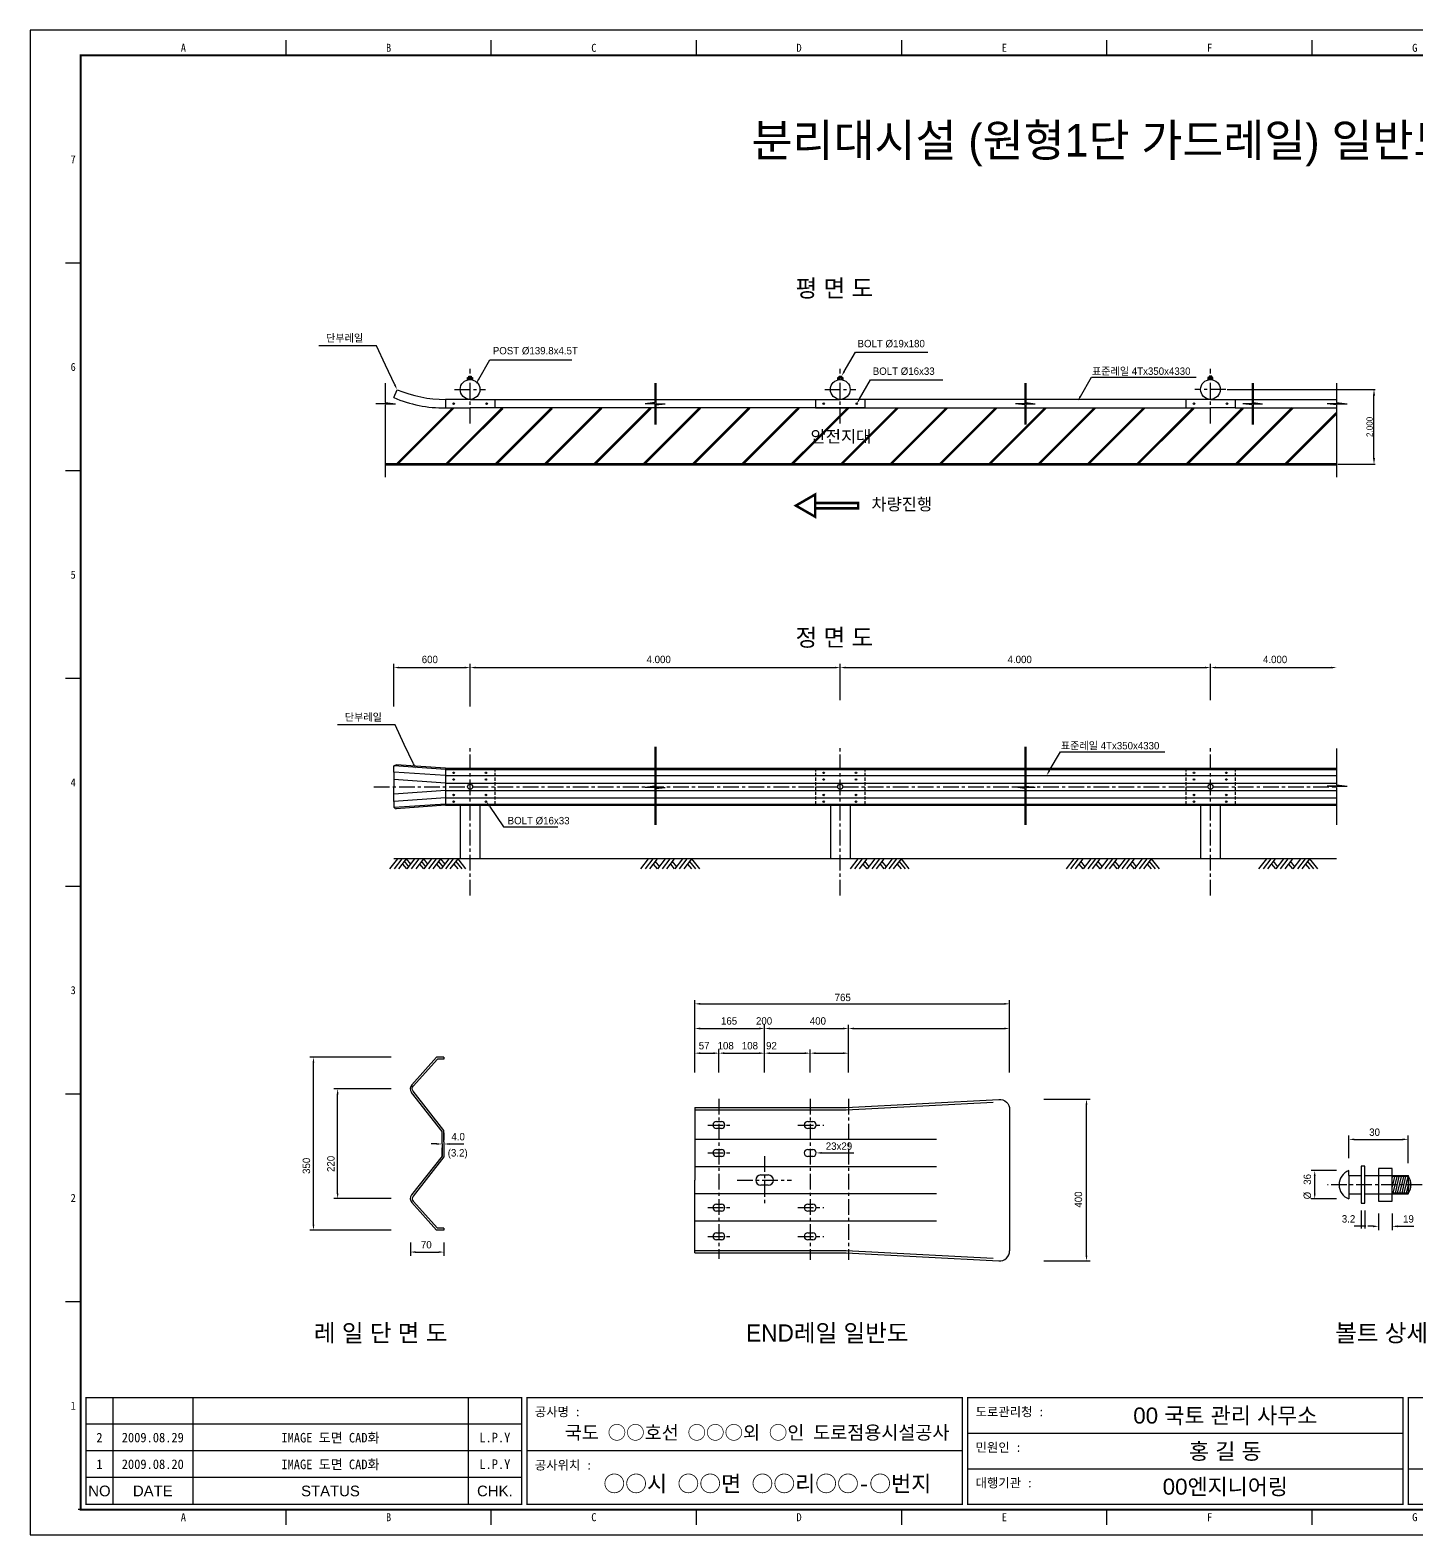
# Model space of a CAD drawing. Header units: millimetres. Extents: x 951 to 1813, y -35 to 575.
# Drawn here: x 951 to 1513, y -35 to 575 of the extents above; entities that cross this region are included whole.
import ezdxf
from ezdxf.enums import TextEntityAlignment as Align

# ---------------------------------------------------------------- set-up
doc = ezdxf.new("R2010")
doc.units = ezdxf.units.MM
doc.header["$LTSCALE"] = 0.2
doc.linetypes.add('CENTER', pattern=[50.8, 31.75, -6.35, 6.35, -6.35])
doc.linetypes.add('HIDDEN', pattern=[9.525, 6.35, -3.175])
for name, color, linetype in [('CZ-DIMT-0002', 7, 'Continuous'), ('CZ-LIN2-0003', 3, 'Continuous'), ('CZ-LINE-0001', 7, 'Continuous'), ('CZ-TEXT-BOX0', 7, 'Continuous'), ('TITLE', 7, 'Continuous')]:
    doc.layers.add(name, color=color, linetype=linetype)
doc.styles.add('견고딕', font='arial.ttf')
doc.styles.add('돋움', font='')
doc.styles.add('돋음체', font='')
doc.styles.get('돋움').set_extended_font_data('Dotum')
doc.styles.get('돋음체').set_extended_font_data('DotumChe')

msp = doc.modelspace()

# ---------------------------------------------------------------- linework, layer by layer
at = {"layer": 'CZ-LIN2-0003'}
for p, q in [((1127.89, 432.83), (1127.89, 433.83)), ((1127.89, 433.83), (1129.39, 433.83)), ((1128.39, 432.93), (1128.39, 434.33)), ((1128.39, 434.33), (1129.39, 434.33)), ((1129.39, 434.33), (1129.39, 432.93)), ((1129.39, 433.83), (1129.89, 433.83)), ((1129.89, 433.83), (1129.89, 432.83)), ((1277.89, 432.83), (1277.89, 433.83)), ((1277.89, 433.83), (1279.39, 433.83)), ((1278.39, 432.93), (1278.39, 434.33)), ((1278.39, 434.33), (1279.39, 434.33)), ((1279.39, 434.33), (1279.39, 432.93)), ((1279.39, 433.83), (1279.89, 433.83)), ((1279.89, 433.83), (1279.89, 432.83)), ((1429.39, 433.83), (1427.89, 433.83)), ((1427.89, 433.83), (1427.89, 432.83)), ((1429.39, 434.33), (1428.39, 434.33)), ((1428.39, 434.33), (1428.39, 432.93)), ((1429.39, 432.93), (1429.39, 434.33)), ((1429.89, 433.83), (1429.39, 433.83)), ((1429.89, 432.83), (1429.89, 433.83)), ((1097.94, 425.65), (1099.3, 428.88)), ((1128.89, 424.96), (1118.89, 424.96)), ((1118.89, 424.96), (1118.89, 421.46)), ((1118.89, 421.46), (1128.89, 421.46)), ((1128.89, 424.96), (1203.69, 424.96)), ((1203.69, 421.46), (1128.89, 421.46)), ((1138.89, 424.96), (1138.89, 421.46)), ((1204.09, 424.96), (1278.89, 424.96)), ((1278.89, 421.46), (1204.09, 421.46)), ((1268.89, 424.96), (1268.89, 421.46)), ((1268.89, 421.46), (1278.89, 421.46)), ((1353.69, 424.96), (1278.89, 424.96)), ((1288.89, 421.46), (1278.89, 421.46)), ((1278.89, 421.46), (1353.69, 421.46)), ((1288.89, 424.96), (1288.89, 421.46)), ((1428.89, 424.96), (1354.09, 424.96)), ((1354.09, 421.46), (1428.89, 421.46)), ((1418.89, 424.96), (1418.89, 421.46)), ((1428.89, 424.96), (1438.89, 424.96)), ((1438.89, 421.46), (1428.89, 421.46)), ((1438.89, 424.96), (1438.89, 421.46)), ((1118.89, 275.47), (1203.69, 275.47)), ((1118.89, 274.97), (1203.69, 274.97)), ((1204.09, 275.47), (1268.89, 275.47)), ((1204.09, 274.97), (1268.89, 274.97)), ((1268.89, 275.47), (1353.69, 275.47)), ((1268.89, 274.97), (1353.69, 274.97)), ((1354.09, 275.47), (1418.89, 275.47)), ((1354.09, 274.97), (1418.89, 274.97)), ((1418.89, 275.47), (1480.03, 275.47)), ((1418.89, 274.97), (1480.03, 274.97)), ((1118.89, 272.47), (1203.69, 272.47)), ((1118.89, 269.47), (1203.69, 269.47)), ((1204.09, 272.47), (1268.89, 272.47)), ((1204.09, 269.47), (1268.89, 269.47)), ((1268.89, 272.47), (1353.69, 272.47)), ((1268.89, 269.47), (1353.69, 269.47)), ((1354.09, 272.47), (1418.89, 272.47)), ((1354.09, 269.47), (1418.89, 269.47)), ((1418.89, 272.47), (1480.03, 272.47)), ((1418.89, 269.47), (1480.03, 269.47)), ((1118.89, 266.47), (1203.69, 266.47)), ((1118.89, 263.47), (1203.69, 263.47)), ((1204.09, 266.47), (1268.89, 266.47)), ((1204.09, 263.47), (1268.89, 263.47)), ((1268.89, 266.47), (1353.69, 266.47)), ((1268.89, 263.47), (1353.69, 263.47)), ((1354.09, 266.47), (1418.89, 266.47)), ((1354.09, 263.47), (1418.89, 263.47)), ((1418.89, 266.47), (1480.03, 266.47)), ((1418.89, 263.47), (1480.03, 263.47)), ((1118.89, 260.97), (1203.69, 260.97)), ((1118.89, 260.47), (1203.69, 260.47)), ((1124.89, 260.47), (1124.89, 238.71)), ((1132.89, 260.47), (1132.89, 238.71)), ((1204.09, 260.97), (1268.89, 260.97)), ((1204.09, 260.47), (1268.89, 260.47)), ((1268.89, 260.97), (1353.69, 260.97)), ((1268.89, 260.47), (1353.69, 260.47)), ((1274.89, 260.47), (1274.89, 238.71)), ((1282.89, 260.47), (1282.89, 238.71)), ((1354.09, 260.97), (1418.89, 260.97)), ((1354.09, 260.47), (1418.89, 260.47)), ((1418.89, 260.97), (1480.03, 260.97)), ((1418.89, 260.47), (1480.03, 260.47)), ((1424.89, 260.47), (1424.89, 238.71)), ((1432.89, 260.47), (1432.89, 238.71)), ((1117.51, 128.31), (1105.19, 144.07)), ((1219.92, 138.04), (1219.92, 108.54)), ((1117.51, 123.31), (1117.51, 128.31)), ((1117.51, 123.31), (1117.51, 118.31)), ((1219.92, 125.09), (1317.93, 125.09)), ((1117.51, 118.31), (1105.19, 102.55)), ((1219.92, 114.09), (1317.93, 114.09)), ((1485, 110.42), (1490, 110.42)), ((1219.92, 103.09), (1317.93, 103.09)), ((1219.92, 92.09), (1317.93, 92.09))]:
    msp.add_line(p, q, dxfattribs=at)
at = {"layer": 'CZ-LIN2-0003', "linetype": 'HIDDEN'}
for p, q in [((1138.89, 275.47), (1138.89, 260.47)), ((1268.89, 275.47), (1268.89, 260.47)), ((1288.89, 275.47), (1288.89, 260.47)), ((1418.89, 275.47), (1418.89, 260.47)), ((1438.89, 275.47), (1438.89, 260.47))]:
    msp.add_line(p, q, dxfattribs=at)
at = {"layer": 'CZ-LIN2-0003'}
for points in [[(1438.89, 424.96), (1445.84, 424.96)], [(1438.89, 421.46), (1445.84, 421.46)], [(1446.24, 424.96), (1480.03, 424.96)], [(1446.24, 421.46), (1480.03, 421.46)], [(1118.89, 274.97), (1098.13, 276.42)], [(1118.89, 275.47), (1098.94, 276.87)], [(1118.89, 275.47), (1118.89, 260.47)], [(1097.94, 273.93), (1097.94, 267.97)], [(1118.89, 272.47), (1097.94, 273.93)], [(1118.89, 269.47), (1097.94, 270.93)], [(1097.94, 262.01), (1097.94, 267.97)], [(1118.89, 266.47), (1097.94, 265.01)], [(1118.89, 263.47), (1097.94, 262.01)], [(1118.89, 260.97), (1098.13, 259.52)], [(1118.89, 260.47), (1098.94, 259.07)], [(1118.31, 158.31), (1115.31, 158.31), (1105.27, 147.17)], [(1118.31, 157.51), (1115.66, 157.51), (1105.86, 146.63)], [(1118.31, 158.31), (1118.31, 157.51)], [(1347.52, 137.19), (1347.52, 79.88)], [(1228.72, 132.28), (1230.72, 132.28)], [(1230.72, 129.48), (1228.72, 129.48)], [(1265.72, 132.28), (1267.72, 132.28)], [(1267.72, 129.48), (1265.72, 129.48)], [(1118.31, 124.11), (1118.31, 122.51)], [(1228.72, 120.97), (1230.72, 120.97)], [(1230.72, 118.17), (1228.72, 118.17)], [(1265.72, 120.97), (1267.72, 120.97)], [(1267.72, 118.17), (1265.72, 118.17)], [(1246.72, 110.64), (1249.72, 110.64)], [(1485, 110.42), (1485, 112.42)], [(1485, 110.42), (1490, 110.42)], [(1485, 110.42), (1485, 102.92)], [(1491.5, 110.42), (1497, 110.42)], [(1497, 110.42), (1509, 110.42)], [(1509, 110.42), (1509, 110.02), (1502.5, 110.02)], [(1509, 110.42), (1509, 102.92)], [(1219.92, 79.04), (1219.92, 108.54)], [(1249.72, 106.44), (1246.72, 106.44)], [(1118.31, 88.31), (1115.31, 88.31), (1105.27, 99.46)], [(1118.31, 89.11), (1115.66, 89.11), (1105.86, 100)], [(1228.72, 98.82), (1230.72, 98.82)], [(1265.72, 98.82), (1267.72, 98.82)], [(1485, 102.92), (1490, 102.92)], [(1485, 102.92), (1485, 100.92)], [(1491.5, 102.92), (1497, 102.92)], [(1497, 102.92), (1509, 102.92)], [(1509, 102.92), (1509, 103.32), (1502.5, 103.32)], [(1230.72, 96.02), (1228.72, 96.02)], [(1267.72, 96.02), (1265.72, 96.02)], [(1118.31, 89.11), (1118.31, 88.31)], [(1228.72, 87.12), (1230.72, 87.12)], [(1265.72, 87.12), (1267.72, 87.12)], [(1230.72, 84.32), (1228.72, 84.32)], [(1267.72, 84.32), (1265.72, 84.32)]]:
    msp.add_lwpolyline(points, dxfattribs=at)
for points in [[(1097.94, 273.93), (1097.94, 275.82, -0.400563), (1098.94, 276.87, -0.947363)], [(1097.94, 262.01), (1097.94, 260.12, 0.400563), (1098.94, 259.07, 0.947363)], [(1118.31, 124.11), (1118.31, 124.11), (1118.31, 128.59), (1105.82, 144.57, -0.358177), (1105.87, 146.64, -0.358177)], [(1219.92, 138.04), (1281.22, 138.04), (1343.13, 141.28, -0.424475), (1347.52, 137.19, 0.237983)], [(1219.92, 137.04), (1281.24, 137.04), (1340.89, 140.16, -0.424475)], [(1118.31, 122.51), (1118.31, 122.51), (1118.31, 118.04), (1105.82, 102.06, 0.358177), (1105.87, 99.98, 0.358177)], [(1219.92, 80.04), (1281.24, 80.04), (1340.89, 76.91, 0.424475)], [(1219.92, 79.04), (1281.22, 79.04), (1343.13, 75.79, 0.424475), (1347.52, 79.88, -0.237983)]]:
    msp.add_lwpolyline(points, format="xyb", dxfattribs=at)
for points in [[(1491.5, 114.17), (1490, 114.17), (1490, 99.17), (1491.5, 99.17)], [(1502.5, 113.32), (1497, 113.32), (1497, 100.02), (1502.5, 100.02)]]:
    msp.add_lwpolyline(points, close=True, dxfattribs=at)
for centre, radius in [((1128.89, 428.96), 4), ((1278.89, 428.96), 4), ((1428.89, 428.96), 4), ((1122.2, 423.21), 0.312), ((1135.58, 423.21), 0.312), ((1272.2, 423.21), 0.312), ((1285.58, 423.21), 0.312), ((1422.2, 423.21), 0.312), ((1435.58, 423.21), 0.312), ((1122.2, 273.61), 0.312), ((1122.2, 270.89), 0.312), ((1128.89, 267.97), 1), ((1135.29, 273.61), 0.312), ((1135.29, 270.89), 0.312), ((1272.2, 273.61), 0.312), ((1272.2, 270.89), 0.312), ((1278.89, 267.97), 1), ((1285.29, 273.61), 0.312), ((1285.29, 270.89), 0.312), ((1422.2, 273.61), 0.312), ((1422.2, 270.89), 0.312), ((1428.89, 267.97), 1), ((1435.29, 273.61), 0.312), ((1435.29, 270.89), 0.312), ((1122.2, 264.64), 0.312), ((1135.29, 264.64), 0.312), ((1272.2, 264.64), 0.312), ((1285.29, 264.64), 0.312), ((1422.2, 264.64), 0.312), ((1435.29, 264.64), 0.312), ((1122.2, 261.91), 0.312), ((1135.29, 261.91), 0.312), ((1272.2, 261.91), 0.312), ((1285.29, 261.91), 0.312), ((1422.2, 261.91), 0.312), ((1435.29, 261.91), 0.312)]:
    msp.add_circle(centre, radius, dxfattribs=at)
for centre, radius, start, end in [((1118.61, 474.5), 49.54, 247.06703, 270.3046), ((1118.61, 474.5), 53.04, 247.06703, 270.3046), ((1107.11, 145.57), 2.44, 139.1745, 218), ((1228.72, 130.88), 1.4, 90, 270), ((1230.72, 130.88), 1.4, 270, 90), ((1265.72, 130.88), 1.4, 90, 270), ((1267.72, 130.88), 1.4, 270, 90), ((1228.72, 119.57), 1.4, 90, 270), ((1230.72, 119.57), 1.4, 270, 90), ((1265.72, 119.57), 1.4, 90, 270), ((1267.72, 119.57), 1.4, 270, 90), ((1246.72, 108.54), 2.1, 90, 270), ((1249.72, 108.54), 2.1, 270, 90), ((1487.13, 106.67), 6.13, 110.35102, 249.64898), ((1502.47, 106.67), 7.53, 330.13717, 29.86283), ((1504.92, 106.67), 5.28, 320.58404, 39.41596), ((1107.11, 101.05), 2.44, 142, 220.8255), ((1228.72, 97.42), 1.4, 90, 270), ((1230.72, 97.42), 1.4, 270, 90), ((1265.72, 97.42), 1.4, 90, 270), ((1267.72, 97.42), 1.4, 270, 90), ((1228.72, 85.72), 1.4, 90, 270), ((1230.72, 85.72), 1.4, 270, 90), ((1265.72, 85.72), 1.4, 90, 270), ((1267.72, 85.72), 1.4, 270, 90)]:
    msp.add_arc(centre, radius, start, end, dxfattribs=at)
at = {"layer": 'CZ-LINE-0001'}
for p, q in [((1084.45, 446.63), (1067.54, 446.63)), ((1090.96, 446.63), (1084.45, 446.63)), ((1094.66, 438.75), (1090.96, 446.63)), ((1132.4, 433.16), (1136.92, 440.96)), ((1136.92, 440.96), (1140.46, 440.96)), ((1140.46, 440.96), (1170.15, 440.96)), ((1280.52, 436.29), (1285.04, 444.09)), ((1285.04, 444.09), (1314.31, 444.09)), ((1098.37, 430.87), (1094.66, 438.75)), ((1376.18, 426.16), (1380.7, 433.96)), ((1380.7, 433.96), (1384.24, 433.96)), ((1384.24, 433.96), (1423.07, 433.96)), ((1286.68, 425.12), (1291.2, 432.92)), ((1291.2, 432.92), (1320.47, 432.92)), ((1435.68, 428.96), (1495.66, 428.96)), ((1495.16, 401.14), (1495.16, 426.46)), ((1480.53, 398.64), (1495.66, 398.64)), ((1097.94, 300.5), (1097.94, 317.76)), ((1128.89, 300.5), (1128.89, 317.76)), ((1278.89, 303.1), (1278.89, 317.76)), ((1428.89, 303.1), (1428.89, 317.76)), ((1100.14, 316.26), (1126.69, 316.26)), ((1131.09, 316.26), (1276.69, 316.26)), ((1281.09, 316.26), (1426.69, 316.26)), ((1431.09, 316.26), (1477.83, 316.26)), ((1092.02, 292.99), (1075.11, 292.99)), ((1098.53, 292.99), (1092.02, 292.99)), ((1102.24, 285.11), (1098.53, 292.99)), ((1105.94, 277.23), (1102.24, 285.11)), ((1363.57, 274.37), (1368.09, 282.17)), ((1368.09, 282.17), (1371.63, 282.17)), ((1371.63, 282.17), (1410.47, 282.17)), ((1136.71, 260.16), (1142.43, 251.68)), ((1142.43, 251.68), (1143.27, 251.68)), ((1143.27, 251.68), (1164.48, 251.68)), ((1099.42, 238.71), (1096.3, 234.65)), ((1480.03, 238.71), (1097.94, 238.71)), ((1101.23, 238.71), (1098.12, 234.65)), ((1103.05, 238.71), (1099.93, 234.65)), ((1103.05, 238.71), (1104.73, 236.59)), ((1106.35, 238.71), (1103.24, 234.65)), ((1108.17, 238.71), (1105.06, 234.65)), ((1109.98, 238.71), (1106.87, 234.65)), ((1109.98, 238.71), (1111.67, 236.59)), ((1113.29, 238.71), (1110.18, 234.65)), ((1115.11, 238.71), (1111.99, 234.65)), ((1116.92, 238.71), (1113.81, 234.65)), ((1116.92, 238.71), (1118.61, 236.59)), ((1120.23, 238.71), (1117.12, 234.65)), ((1122.04, 238.71), (1118.93, 234.65)), ((1123.86, 238.71), (1120.75, 234.65)), ((1123.86, 238.71), (1127.09, 234.65)), ((1201.06, 238.71), (1197.95, 234.65)), ((1202.88, 238.71), (1199.77, 234.65)), ((1204.69, 238.71), (1201.58, 234.65)), ((1208, 238.71), (1204.89, 234.65)), ((1209.82, 238.71), (1206.7, 234.65)), ((1211.63, 238.71), (1208.52, 234.65)), ((1214.94, 238.71), (1211.83, 234.65)), ((1216.75, 238.71), (1213.64, 234.65)), ((1218.57, 238.71), (1215.46, 234.65)), ((1218.57, 238.71), (1221.8, 234.65)), ((1286, 238.71), (1282.89, 234.65)), ((1287.81, 238.71), (1284.7, 234.65)), ((1289.63, 238.71), (1286.52, 234.65)), ((1292.94, 238.71), (1289.82, 234.65)), ((1294.75, 238.71), (1291.64, 234.65)), ((1296.57, 238.71), (1293.45, 234.65)), ((1299.87, 238.71), (1296.76, 234.65)), ((1301.69, 238.71), (1298.58, 234.65)), ((1303.5, 238.71), (1300.39, 234.65)), ((1303.5, 238.71), (1306.73, 234.65)), ((1373.5, 238.71), (1370.39, 234.65)), ((1375.31, 238.71), (1372.2, 234.65)), ((1377.13, 238.71), (1374.02, 234.65)), ((1380.44, 238.71), (1377.32, 234.65)), ((1382.25, 238.71), (1379.14, 234.65)), ((1384.07, 238.71), (1380.96, 234.65)), ((1387.37, 238.71), (1384.26, 234.65)), ((1389.19, 238.71), (1386.08, 234.65)), ((1391, 238.71), (1387.89, 234.65)), ((1394.31, 238.71), (1391.2, 234.65)), ((1396.13, 238.71), (1393.01, 234.65)), ((1397.94, 238.71), (1394.83, 234.65)), ((1401.25, 238.71), (1398.14, 234.65)), ((1403.06, 238.71), (1399.95, 234.65)), ((1404.88, 238.71), (1401.77, 234.65)), ((1404.88, 238.71), (1408.11, 234.65)), ((1451.54, 238.71), (1448.42, 234.65)), ((1453.35, 238.71), (1450.24, 234.65)), ((1455.17, 238.71), (1452.05, 234.65)), ((1458.47, 238.71), (1455.36, 234.65)), ((1460.29, 238.71), (1457.18, 234.65)), ((1462.1, 238.71), (1458.99, 234.65)), ((1465.41, 238.71), (1462.3, 234.65)), ((1467.23, 238.71), (1464.11, 234.65)), ((1469.04, 238.71), (1465.93, 234.65)), ((1469.04, 238.71), (1472.27, 234.65)), ((1101.47, 236.65), (1103.06, 234.65)), ((1102.26, 237.68), (1103.94, 235.56)), ((1108.4, 236.65), (1109.99, 234.65)), ((1109.19, 237.68), (1110.88, 235.56)), ((1115.34, 236.65), (1116.93, 234.65)), ((1116.13, 237.68), (1117.82, 235.56)), ((1122.28, 236.65), (1123.87, 234.65)), ((1123.07, 237.68), (1125.48, 234.65)), ((1203.11, 236.65), (1204.7, 234.65)), ((1203.9, 237.68), (1205.59, 235.56)), ((1210.05, 236.65), (1211.64, 234.65)), ((1210.84, 237.68), (1212.53, 235.56)), ((1216.99, 236.65), (1218.58, 234.65)), ((1217.78, 237.68), (1220.19, 234.65)), ((1288.05, 236.65), (1289.64, 234.65)), ((1288.84, 237.68), (1290.52, 235.56)), ((1294.99, 236.65), (1296.58, 234.65)), ((1295.78, 237.68), (1297.46, 235.56)), ((1301.92, 236.65), (1303.51, 234.65)), ((1302.71, 237.68), (1305.12, 234.65)), ((1375.55, 236.65), (1377.14, 234.65)), ((1376.34, 237.68), (1378.02, 235.56)), ((1382.49, 236.65), (1384.08, 234.65)), ((1383.28, 237.68), (1384.96, 235.56)), ((1389.42, 236.65), (1391.01, 234.65)), ((1390.21, 237.68), (1391.9, 235.56)), ((1396.36, 236.65), (1397.95, 234.65)), ((1397.15, 237.68), (1398.84, 235.56)), ((1403.3, 236.65), (1404.89, 234.65)), ((1404.09, 237.68), (1406.5, 234.65)), ((1453.59, 236.65), (1455.18, 234.65)), ((1454.38, 237.68), (1456.06, 235.56)), ((1460.52, 236.65), (1462.11, 234.65)), ((1461.31, 237.68), (1463, 235.56)), ((1467.46, 236.65), (1469.05, 234.65)), ((1468.25, 237.68), (1470.66, 234.65)), ((1219.92, 152.1), (1219.92, 181.49)), ((1222.12, 179.99), (1345.32, 179.99)), ((1347.52, 152.1), (1347.52, 181.49)), ((1248.22, 152.1), (1248.22, 171.49)), ((1282.22, 152.1), (1282.22, 171.49)), ((1222.12, 169.99), (1246.02, 169.99)), ((1250.42, 169.99), (1280.02, 169.99)), ((1284.42, 169.99), (1345.32, 169.99)), ((1222.12, 159.99), (1227.52, 159.99)), ((1229.72, 152.1), (1229.72, 161.49)), ((1231.92, 159.99), (1246.02, 159.99)), ((1250.42, 159.99), (1264.52, 159.99)), ((1266.72, 152.1), (1266.72, 161.49)), ((1268.92, 159.99), (1280.02, 159.99)), ((1096.87, 158.31), (1063.93, 158.31)), ((1065.43, 90.51), (1065.43, 156.11)), ((1096.87, 145.57), (1073.72, 145.57)), ((1075.22, 103.25), (1075.22, 143.37)), ((1361.37, 141.29), (1380.15, 141.29)), ((1378.65, 77.99), (1378.65, 139.09)), ((1115.31, 123.19), (1113.11, 123.19)), ((1118.31, 127.74), (1118.31, 124.69)), ((1120.51, 123.19), (1122.71, 123.19)), ((1122.71, 123.19), (1126.36, 123.19)), ((1485, 117.42), (1485, 126.56)), ((1487.2, 125.06), (1506.8, 125.06)), ((1509, 115.42), (1509, 126.56)), ((1117.51, 118.45), (1117.51, 121.69)), ((1271.32, 119.57), (1274.58, 119.57)), ((1274.58, 119.57), (1284.42, 119.57)), ((1480, 112.42), (1469.64, 112.42)), ((1471.14, 103.12), (1471.14, 110.22)), ((1096.87, 101.05), (1073.72, 101.05)), ((1480, 100.92), (1469.64, 100.92)), ((1490, 96.22), (1490, 88.94)), ((1497, 95.02), (1497, 88.32)), ((1502.5, 95.02), (1502.5, 88.32)), ((1096.87, 88.31), (1063.93, 88.31)), ((1494.8, 89.82), (1492.6, 89.82)), ((1504.7, 89.82), (1506.9, 89.82)), ((1506.9, 89.82), (1511.28, 89.82)), ((1104.68, 83.31), (1104.68, 77.88)), ((1106.88, 79.38), (1116.11, 79.38)), ((1118.31, 83.31), (1118.31, 77.88)), ((1361.37, 75.79), (1380.15, 75.79))]:
    msp.add_line(p, q, dxfattribs=at)
at = {"layer": 'CZ-LINE-0001', "linetype": 'CENTER'}
for p, q in [((1225.2, 119.57), (1234.52, 119.57)), ((1225.2, 97.42), (1234.52, 97.42)), ((1261.69, 97.42), (1272.28, 97.42)), ((1225.2, 85.72), (1234.52, 85.72)), ((1261.69, 85.72), (1272.28, 85.72))]:
    msp.add_line(p, q, dxfattribs=at)
for points in [[(1128.89, 415.15), (1128.89, 437.38)], [(1278.89, 415.15), (1278.89, 437.38)], [(1428.89, 415.15), (1428.89, 437.38)], [(1122.59, 428.96), (1135.18, 428.96)], [(1272.59, 428.96), (1285.18, 428.96)], [(1435.18, 428.96), (1422.59, 428.96)], [(1128.89, 223.87), (1128.89, 284.12)], [(1278.89, 223.87), (1278.89, 284.12)], [(1428.89, 223.87), (1428.89, 284.12)], [(1089.94, 267.97), (1127.89, 267.97)], [(1129.89, 267.97), (1268.89, 267.97)], [(1279.89, 267.97), (1418.89, 267.97)], [(1429.89, 267.97), (1480.03, 267.97)], [(1229.72, 141.53), (1229.72, 76.65)], [(1266.72, 141.53), (1266.72, 76.3)], [(1282.22, 141.53), (1282.22, 76.3)], [(1225.2, 130.88), (1234.52, 130.88)], [(1261.69, 130.88), (1272.28, 130.88)], [(1248.22, 118.29), (1248.22, 98.63)], [(1237.11, 108.54), (1259.07, 108.54)], [(1514.63, 106.67), (1476.3, 106.67)]]:
    msp.add_lwpolyline(points, dxfattribs=at)
at = {"layer": 'CZ-LINE-0001'}
for points in [[(1094.45, 431.47), (1094.45, 423.74)], [(1203.69, 431.47), (1203.69, 423.69)], [(1204.09, 431.47), (1204.09, 423.21)], [(1353.69, 431.47), (1353.69, 423.21)], [(1354.09, 431.47), (1354.09, 423.69)], [(1445.84, 431.47), (1445.84, 423.21)], [(1446.24, 431.47), (1446.24, 423.69)], [(1480.03, 431.47), (1480.03, 423.74)], [(1094.64, 423.21), (1090.64, 423.21)], [(1094.45, 423.74), (1098.64, 423.21)], [(1094.45, 422.74), (1094.45, 393.42)], [(1094.64, 423.21), (1098.64, 423.21)], [(1203.69, 423.69), (1199.89, 423.21)], [(1203.69, 423.21), (1199.89, 423.21)], [(1203.69, 423.21), (1203.69, 414.78)], [(1204.09, 422.74), (1207.89, 423.21)], [(1204.09, 423.21), (1207.89, 423.21)], [(1204.09, 422.74), (1204.09, 414.78)], [(1353.69, 422.74), (1349.89, 423.21)], [(1353.69, 423.21), (1349.89, 423.21)], [(1353.69, 422.74), (1353.69, 414.78)], [(1354.09, 423.69), (1357.89, 423.21)], [(1354.09, 423.21), (1354.09, 414.78)], [(1354.09, 423.21), (1357.89, 423.21)], [(1445.84, 422.74), (1442.04, 423.21)], [(1445.84, 423.21), (1442.04, 423.21)], [(1445.84, 422.74), (1445.84, 414.78)], [(1446.24, 423.69), (1450.04, 423.21)], [(1446.24, 423.21), (1446.24, 414.78)], [(1446.24, 423.21), (1450.04, 423.21)], [(1480.03, 422.74), (1476.23, 423.21)], [(1480.23, 423.21), (1476.23, 423.21)], [(1480.03, 423.74), (1484.23, 423.21)], [(1480.03, 422.74), (1480.03, 393.42)], [(1480.23, 423.21), (1484.23, 423.21)], [(1203.69, 284.14), (1203.69, 273.18)], [(1203.69, 283.39), (1203.69, 268.18)], [(1204.09, 284.14), (1204.09, 273.18)], [(1204.09, 283.39), (1204.09, 267.7)], [(1353.69, 284.14), (1353.69, 273.18)], [(1353.69, 283.39), (1353.69, 267.79)], [(1354.09, 284.14), (1354.09, 273.18)], [(1354.09, 283.39), (1354.09, 268.26)], [(1480.03, 283.48), (1480.03, 273.18)], [(1480.03, 283.39), (1480.03, 268.68)], [(1480.03, 268.68), (1484.23, 268.16)], [(1203.69, 268.18), (1199.89, 267.7)], [(1203.69, 267.7), (1199.89, 267.7)], [(1203.69, 267.7), (1203.69, 252.47)], [(1204.09, 267.23), (1207.89, 267.7)], [(1204.09, 267.7), (1207.89, 267.7)], [(1204.09, 267.23), (1204.09, 252.47)], [(1268.89, 267.97), (1277.89, 267.97)], [(1353.69, 267.31), (1349.89, 267.79)], [(1353.69, 267.79), (1349.89, 267.79)], [(1353.69, 267.31), (1353.69, 252.47)], [(1354.09, 268.26), (1357.89, 267.79)], [(1354.09, 267.79), (1357.89, 267.79)], [(1354.09, 267.79), (1354.09, 252.47)], [(1418.89, 267.97), (1427.89, 267.97)], [(1480.23, 268.16), (1476.23, 268.16)], [(1480.03, 267.68), (1476.23, 268.16)], [(1480.03, 267.68), (1480.03, 252.47)], [(1480.23, 268.16), (1484.23, 268.16)], [(1502.59, 110.02), (1502.5, 109.64)], [(1503.49, 110.02), (1502.5, 105.85)], [(1504.39, 110.02), (1502.8, 103.32)], [(1505.29, 110.02), (1503.7, 103.32)], [(1506.19, 110.02), (1504.6, 103.32)], [(1507.09, 110.02), (1505.5, 103.32)], [(1507.99, 110.02), (1506.4, 103.32)], [(1508.89, 110.02), (1507.3, 103.32)], [(1509, 106.69), (1508.2, 103.32)], [(1491.5, 96.22), (1491.5, 88.94)], [(1487.15, 90.01), (1491.86, 90.01)]]:
    msp.add_lwpolyline(points, dxfattribs=at)
at = {"layer": 'CZ-LINE-0001', "const_width": 1}
for points in [[(1099.24, 398.64), (1122.07, 421.46)], [(1119.24, 398.64), (1142.07, 421.46)], [(1139.24, 398.64), (1162.07, 421.46)], [(1159.24, 398.64), (1182.07, 421.46)], [(1179.24, 398.64), (1202.07, 421.46)], [(1199.24, 398.64), (1222.07, 421.46)], [(1219.24, 398.64), (1242.07, 421.46)], [(1239.24, 398.64), (1262.07, 421.46)], [(1259.24, 398.64), (1282.07, 421.46)], [(1279.24, 398.64), (1302.07, 421.46)], [(1299.24, 398.64), (1322.07, 421.46)], [(1319.24, 398.64), (1342.07, 421.46)], [(1339.24, 398.64), (1362.07, 421.46)], [(1359.24, 398.64), (1382.07, 421.46)], [(1379.24, 398.64), (1402.07, 421.46)], [(1399.24, 398.64), (1422.07, 421.46)], [(1419.24, 398.64), (1442.07, 421.46)], [(1439.24, 398.64), (1462.07, 421.46)], [(1459.24, 398.64), (1480.03, 419.42)], [(1480.03, 398.64), (1094.45, 398.64)]]:
    msp.add_lwpolyline(points, dxfattribs=at)
for points in [[(1260.9, 381.89), (1268.72, 377.38), (1268.72, 386.41)], [(1268.72, 380.82), (1286.17, 380.82), (1286.17, 382.97), (1268.72, 382.97)]]:
    msp.add_lwpolyline(points, close=True, dxfattribs=at)
at = {"layer": 'CZ-LINE-0001'}
for points in [[(1132.72, 432.98), (1132.08, 433.34), (1131.3, 431.26)], [(1280.84, 436.11), (1280.2, 436.48), (1279.42, 434.39)], [(1098.7, 431.02), (1098.04, 430.71), (1099.3, 428.88)], [(1494.74, 426.46), (1495.58, 426.46), (1495.16, 428.96)], [(1287, 424.93), (1286.36, 425.3), (1285.58, 423.21)], [(1376.49, 425.97), (1375.86, 426.34), (1375.07, 424.26)], [(1494.74, 401.14), (1495.58, 401.14), (1495.16, 398.64)], [(1100.14, 316.62), (1100.14, 315.89), (1097.94, 316.26)], [(1126.69, 316.62), (1126.69, 315.89), (1128.89, 316.26)], [(1131.09, 316.62), (1131.09, 315.89), (1128.89, 316.26)], [(1276.69, 316.62), (1276.69, 315.89), (1278.89, 316.26)], [(1281.09, 316.62), (1281.09, 315.89), (1278.89, 316.26)], [(1426.69, 316.62), (1426.69, 315.89), (1428.89, 316.26)], [(1431.09, 316.62), (1431.09, 315.89), (1428.89, 316.26)], [(1477.83, 316.62), (1477.83, 315.89), (1480.03, 316.26)], [(1106.27, 277.38), (1105.61, 277.07), (1106.88, 275.23)], [(1363.88, 274.19), (1363.25, 274.56), (1362.46, 272.47)], [(1136.41, 259.95), (1137.01, 260.36), (1135.48, 261.98)], [(1222.12, 180.35), (1222.12, 179.62), (1219.92, 179.99)], [(1345.32, 180.35), (1345.32, 179.62), (1347.52, 179.99)], [(1222.12, 170.35), (1222.12, 169.62), (1219.92, 169.99)], [(1246.02, 170.35), (1246.02, 169.62), (1248.22, 169.99)], [(1250.42, 170.35), (1250.42, 169.62), (1248.22, 169.99)], [(1280.02, 170.35), (1280.02, 169.62), (1282.22, 169.99)], [(1284.42, 170.35), (1284.42, 169.62), (1282.22, 169.99)], [(1345.32, 170.35), (1345.32, 169.62), (1347.52, 169.99)], [(1222.12, 160.35), (1222.12, 159.62), (1219.92, 159.99)], [(1227.52, 160.35), (1227.52, 159.62), (1229.72, 159.99)], [(1231.92, 160.35), (1231.92, 159.62), (1229.72, 159.99)], [(1246.02, 160.35), (1246.02, 159.62), (1248.22, 159.99)], [(1250.42, 160.35), (1250.42, 159.62), (1248.22, 159.99)], [(1264.52, 160.35), (1264.52, 159.62), (1266.72, 159.99)], [(1268.92, 160.35), (1268.92, 159.62), (1266.72, 159.99)], [(1280.02, 160.35), (1280.02, 159.62), (1282.22, 159.99)], [(1065.06, 156.11), (1065.79, 156.11), (1065.43, 158.31)], [(1074.85, 143.37), (1075.59, 143.37), (1075.22, 145.57)], [(1378.29, 139.09), (1379.02, 139.09), (1378.65, 141.29)], [(1115.31, 123.55), (1115.31, 122.82), (1117.51, 123.19)], [(1120.51, 123.55), (1120.51, 122.82), (1118.31, 123.19)], [(1487.2, 125.42), (1487.2, 124.69), (1485, 125.06)], [(1506.8, 125.42), (1506.8, 124.69), (1509, 125.06)], [(1271.32, 119.2), (1271.32, 119.93), (1269.12, 119.57)], [(1470.77, 110.22), (1471.51, 110.22), (1471.14, 112.42)], [(1074.85, 103.25), (1075.59, 103.25), (1075.22, 101.05)], [(1470.77, 103.12), (1471.51, 103.12), (1471.14, 100.92)], [(1065.06, 90.51), (1065.79, 90.51), (1065.43, 88.31)], [(1494.8, 90.18), (1494.8, 89.45), (1497, 89.82)], [(1504.7, 90.18), (1504.7, 89.45), (1502.5, 89.82)], [(1106.88, 79.75), (1106.88, 79.02), (1104.68, 79.38)], [(1116.11, 79.75), (1116.11, 79.02), (1118.31, 79.38)], [(1378.29, 77.99), (1379.02, 77.99), (1378.65, 75.79)]]:
    msp.add_solid(points, dxfattribs=at)
at = {"layer": 'TITLE', "color": 7, "linetype": 'Continuous'}
for p, q in [((1054.3, 564.34), (1054.3, 570.5)), ((1137.46, 564.34), (1137.46, 570.5)), ((1220.62, 564.34), (1220.62, 570.5)), ((1303.78, 564.34), (1303.78, 570.5)), ((1386.94, 564.34), (1386.94, 570.5)), ((1470.11, 564.34), (1470.11, 570.5)), ((971.14, 480.15), (964.98, 480.15)), ((971.14, 395.96), (964.98, 395.96)), ((971.14, 311.77), (964.98, 311.77)), ((971.14, 227.58), (964.98, 227.58)), ((971.14, 143.4), (964.98, 143.4)), ((971.14, 59.21), (964.98, 59.21)), ((1054.3, -31.14), (1054.3, -24.98)), ((1137.46, -31.14), (1137.46, -24.98)), ((1220.62, -31.14), (1220.62, -24.98)), ((1303.78, -31.14), (1303.78, -24.98)), ((1386.94, -31.14), (1386.94, -24.98)), ((1470.11, -31.14), (1470.11, -24.98))]:
    msp.add_line(p, q, dxfattribs=at)
at = {"layer": 'TITLE', "ltscale": 150}
for p, q in [((984.11, 20.41), (984.11, -22.82)), ((1016.53, 20.41), (1016.53, -22.82)), ((1128.11, 20.41), (1128.11, -22.82)), ((1149.73, 9.6), (973.3, 9.6)), ((1330.48, 6), (1506.9, 6)), ((1149.73, -1.21), (973.3, -1.21)), ((1328.32, -1.21), (1151.89, -1.21)), ((1149.73, -12.01), (973.3, -12.01)), ((1330.48, -8.41), (1506.9, -8.41)), ((1509.07, -8.41), (1685.49, -8.41))]:
    msp.add_line(p, q, dxfattribs=at)
at = {"layer": 'TITLE'}
msp.add_line((1802.98, -24.98), (970.11, -24.98), dxfattribs=at)
msp.add_lwpolyline([(950.6, -35.24), (1813, -35.24), (1813, 574.6), (950.6, 574.6)], close=True, dxfattribs=at)
at = {"layer": 'TITLE', "linetype": 'Continuous', "const_width": 0.821}
msp.add_lwpolyline([(971.14, -24.98), (971.14, 564.34), (1802.75, 564.34), (1802.75, -24.98)], close=True, dxfattribs=at)
at = {"layer": 'TITLE', "ltscale": 150, "const_width": 0.54}
for points in [[(973.3, 20.41), (1149.73, 20.41), (1149.73, -22.82), (973.3, -22.82)], [(1151.89, 20.41), (1328.32, 20.41), (1328.32, -22.82), (1151.89, -22.82)], [(1506.9, -22.82), (1330.48, -22.82), (1330.48, 20.41), (1506.9, 20.41)], [(1509.07, 20.41), (1685.49, 20.41), (1685.49, -22.82), (1509.07, -22.82)]]:
    msp.add_lwpolyline(points, close=True, dxfattribs=at)

# ---------------------------------------------------------------- texts
at = {"layer": 'CZ-DIMT-0002', "style": '돋움'}
for s, p in [('단부레일', (1070.53, 448.32)), ('POST Ø139.8x4.5T', (1138.1, 443.18)), ('BOLT Ø19x180', (1285.89, 446.06)), ('BOLT Ø16x33', (1292.05, 434.88)), ('표준레일 4Tx350x4330', (1380.87, 434.88)), ('600', (1109.3, 318.05)), ('4.000', (1200.4, 318.05)), ('4.000', (1346.68, 318.05)), ('4.000', (1450.18, 318.05)), ('단부레일', (1078.1, 294.68)), ('표준레일 4Tx350x4330', (1368.26, 283.1)), ('BOLT Ø16x33', (1144.11, 252.74)), ('765', (1276.62, 181.08)), ('165       200              400', (1230.56, 171.56)), ('57   108   108   92', (1221.55, 161.53)), ('30', (1493.21, 126.47)), ('4.0', (1121.32, 124.66)), ('23x29', (1273.02, 120.82)), ('(3.2)', (1119.83, 118.11)), ('3.2   ', (1482.12, 91.34)), ('70', (1108.97, 80.89))]:
    msp.add_text(s, height=3, dxfattribs=at).set_placement(p)
for s, p in [('    350', (1064.06, 106.7)), ('   220', (1073.98, 108.57)), ('    400', (1376.88, 93.04)), ('Ø', (1469.61, 100.76))]:
    msp.add_text(s, height=3, rotation=90, dxfattribs=at).set_placement(p)
msp.add_text('36', height=3, rotation=90, dxfattribs=at).set_placement((1468.14, 108.84), align=Align.MIDDLE_CENTER)
msp.add_text('19', height=3, dxfattribs=at).set_placement((1509.13, 92.82), align=Align.MIDDLE_CENTER)
at = {"layer": 'CZ-LINE-0001', "insert": (1493.38, 413.8), "char_height": 2.5, "attachment_point": 5, "rotation": 90, "style": '돋움'}
msp.add_mtext('\\A1;2.000', dxfattribs=at)
at = {"layer": 'CZ-TEXT-BOX0', "style": '돋움'}
for s, height, p in [('평 면 도', 7, (1276.49, 470.06)), ('안전지대', 4.9, (1279.15, 409.97)), ('차량진행', 4.9, (1303.81, 382.53)), ('정 면 도', 7, (1276.49, 328.55)), ('레 일 단 면 도', 7, (1092.64, 46.67)), ('END레일 일반도', 7, (1273.65, 46.67)), ('볼트 상세', 7, (1498.24, 46.67))]:
    msp.add_text(s, height=height, dxfattribs=at).set_placement(p, align=Align.MIDDLE)
at = {"layer": 'TITLE', "color": 3, "linetype": 'Continuous', "style": '돋음체'}
for s, p in [('A', (1012.72, 567.42)), ('B', (1095.88, 567.42)), ('C', (1179.04, 567.42)), ('D', (1262.2, 567.42)), ('E', (1345.36, 567.42)), ('F', (1428.52, 567.42)), ('G', (1511.69, 567.42)), ('7', (968.06, 522.25)), ('6', (968.06, 438.07)), ('5', (968.06, 353.88)), ('4', (968.06, 269.69)), ('3', (968.06, 185.5)), ('2', (968.06, 101.31)), ('1', (968.06, 17.12)), ('A', (1012.72, -28.06)), ('B', (1095.88, -28.06)), ('C', (1179.04, -28.06)), ('D', (1262.2, -28.06)), ('E', (1345.36, -28.06)), ('F', (1428.52, -28.06)), ('G', (1511.69, -28.06))]:
    msp.add_text(s, height=3.24, dxfattribs=at).set_placement(p, align=Align.MIDDLE)
at = {"layer": 'TITLE', "style": '돋움'}
msp.add_text('분리대시설 (원형1단 가드레일) 일반도', height=13.2407, dxfattribs=at).set_placement((1385.34, 529.96), align=Align.MIDDLE_CENTER)
at = {"layer": 'TITLE', "style": '돋음체'}
for s, p in [('공사명 : ', (1155.13, 12.84)), ('도로관리청 :', (1333.72, 12.84)), ('민원인 :', (1333.72, -1.57)), ('공사위치 :', (1155.13, -8.77)), ('대행기관 :', (1333.72, -15.98))]:
    msp.add_text(s, height=3.674, dxfattribs=at).set_placement(p)
at = {"layer": 'TITLE', "color": 7, "linetype": 'Continuous'}
for s, height, style, p in [('00 국토 관리 사무소', 6.4842, '견고딕', (1434.9, 13.2)), ('국도 ○○호선 ○○○외 ○인 도로점용시설공사', 5.5, '돋음체', (1245.2, 6.3)), ('홍 길 동', 6.484, '견고딕', (1434.9, -1.21)), ('○○시 ○○면 ○○리○○-○번지', 6.4842, '돋음체', (1249.33, -14.4)), ('00엔지니어링', 6.484, '견고딕', (1434.9, -15.62))]:
    msp.add_text(s, height=height, dxfattribs=dict(at, style=style)).set_placement(p, align=Align.MIDDLE)
at = {"layer": 'TITLE', "color": 1, "linetype": 'Continuous', "style": '돋음체'}
msp.add_text('2', height=3.89, dxfattribs=at).set_placement((978.7, 4.2), align=Align.MIDDLE)
at = {"layer": 'TITLE', "linetype": 'Continuous'}
for s, height, style, p in [('2009.08.29', 3.891, '돋음체', (1000.32, 4.2)), ('L.P.Y', 3.891, '돋음체', (1138.92, 4.2)), ('1', 3.89, '돋음체', (978.7, -6.61)), ('2009.08.20', 3.891, '돋음체', (1000.32, -6.61)), ('L.P.Y', 3.891, '돋음체', (1138.92, -6.61)), ('NO', 4.323, '견고딕', (978.7, -17.42)), ('DATE', 4.323, '견고딕', (1000.32, -17.42)), ('STATUS', 4.323, '견고딕', (1072.32, -17.42)), ('CHK.', 4.323, '견고딕', (1138.92, -17.42))]:
    msp.add_text(s, height=height, dxfattribs=dict(at, style=style)).set_placement(p, align=Align.MIDDLE)
at = {"layer": 'TITLE', "style": '돋음체'}
for p in [(1072.32, 4.2), (1072.32, -6.61)]:
    msp.add_text('IMAGE 도면 CAD화', height=3.8905, dxfattribs=at).set_placement(p, align=Align.MIDDLE)

doc.saveas('drawing.dxf')
